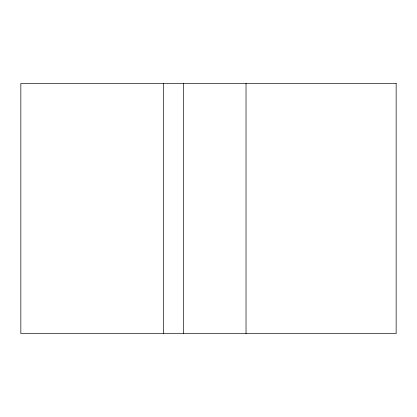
<?xml version="1.0" encoding="UTF-8"?>
<svg xmlns="http://www.w3.org/2000/svg" width="417" height="417" viewBox="0 0 417 417"><rect width="100%" height="100%" fill="white"/><g stroke="black" fill="none" stroke-linecap="round" stroke-linejoin="round"><path stroke-width="0.63" d="M246.03 83.4L246.03 333.6M183.48 83.4L183.48 333.6M163.641 83.4L163.641 333.6M396.15 83.4L20.85 83.4L20.85 333.6L396.15 333.6L396.15 83.4"/></g></svg>
